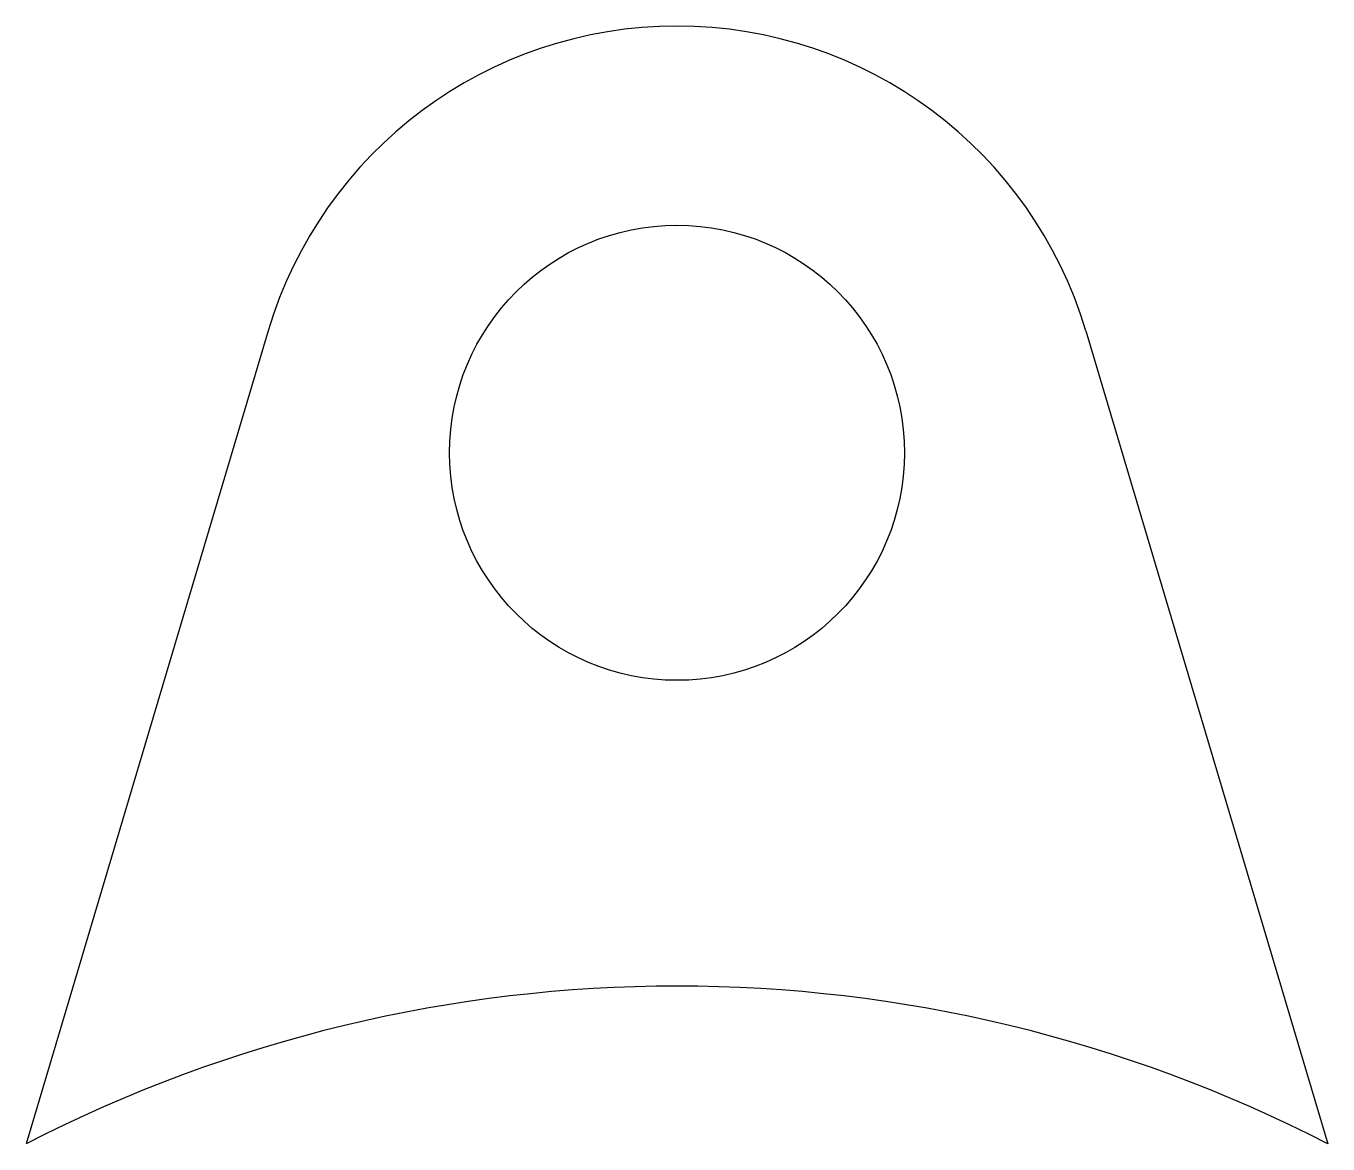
# Model space of a CAD drawing. Header units: millimetres. Extents: x -9.2 to 9.2, y 17.8 to 33.5.
import ezdxf

# ---------------------------------------------------------------- set-up
doc = ezdxf.new("R2010")
doc.units = ezdxf.units.MM
doc.layers.get('0').update_dxf_attribs({"linetype": 'CONTINUOUS'})

msp = doc.modelspace()

# ---------------------------------------------------------------- linework, layer by layer
at = {"color": 7, "linetype": 'CONTINUOUS', "lineweight": 25}
for p, q in [((-5.75, 29.213), (-9.157, 17.781)), ((5.75, 29.213), (9.157, 17.781))]:
    msp.add_line(p, q, dxfattribs=at)
msp.add_circle((0, 27.5), 3.2, dxfattribs=at)
for centre, radius, start, end in [((0, 27.5), 6, 16.5937, 163.4063), ((0, 0), 20, 62.7514, 117.2486)]:
    msp.add_arc(centre, radius, start, end, dxfattribs=at)

doc.saveas('drawing.dxf')
